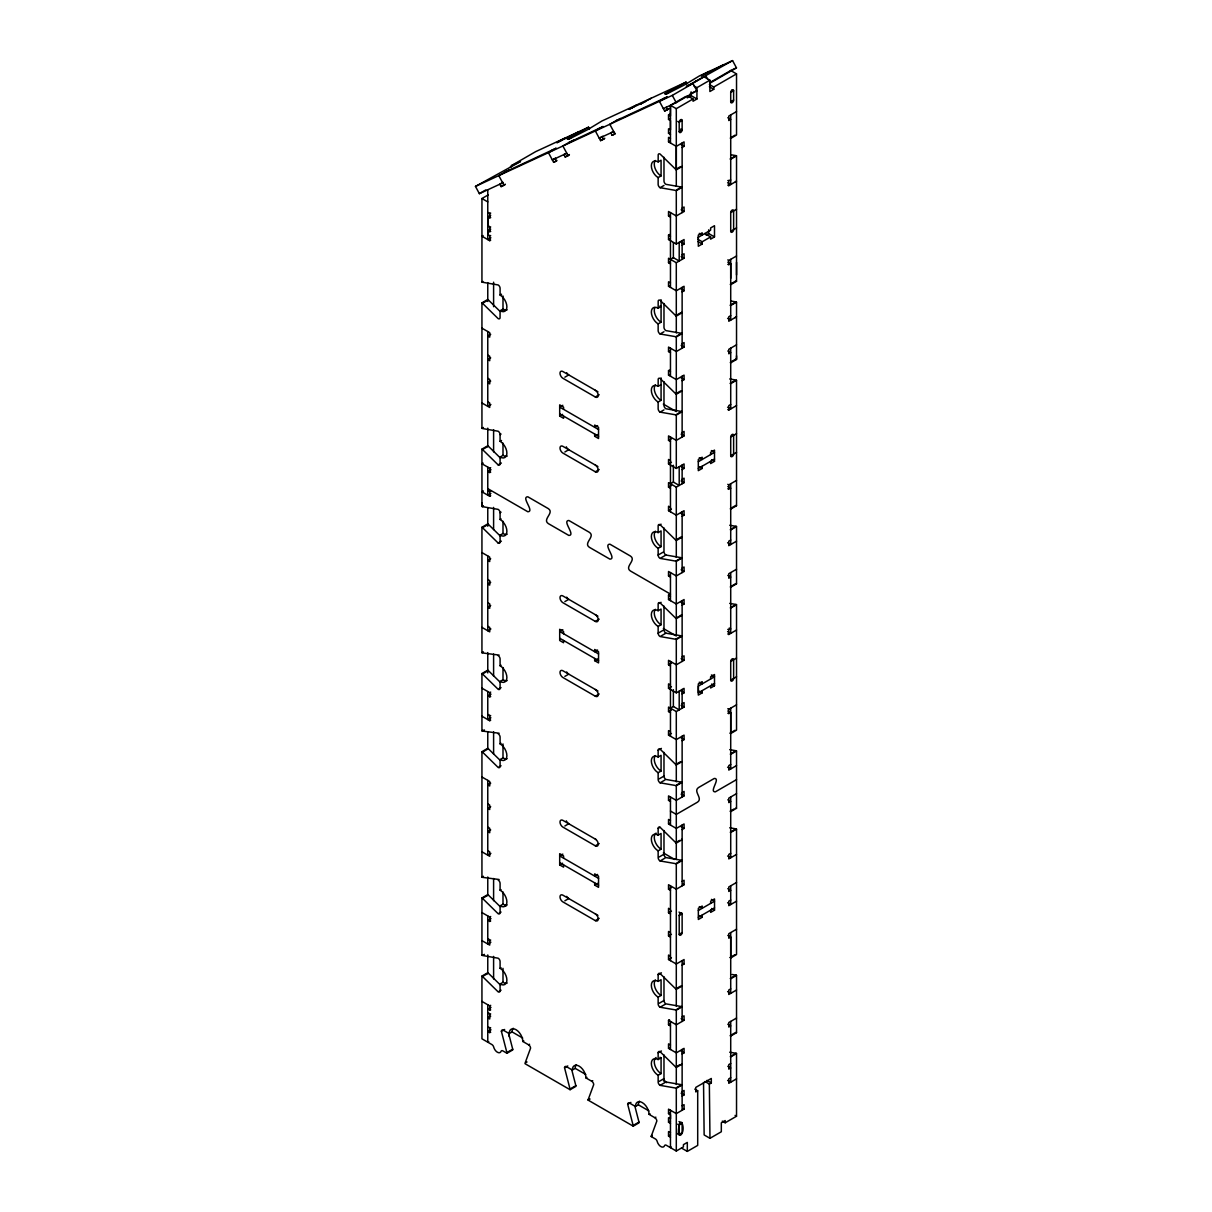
<?xml version="1.0" encoding="UTF-8"?>
<svg xmlns="http://www.w3.org/2000/svg" width="1212" height="1212" viewBox="0 0 1212 1212"><rect width="100%" height="100%" fill="white"/><g stroke="black" fill="none" stroke-linecap="round" stroke-linejoin="round"><path stroke-width="1.5" d="M500.056 984.659L488.33 973.145A2.742 1.591 60 0 0 487.769 972.736L481.937 976.099A2.742 1.591 60 0 1 482.497 976.508L498.147 991.855A2.742 1.591 60 0 0 500.086 990.734L500.086 984.008A9.62 5.56 60 0 0 506.889 980.084A9.62 5.56 60 0 0 500.086 968.297L500.086 961.571A2.742 1.591 60 0 0 498.147 958.207L482.497 955.495A2.742 1.591 60 0 1 481.937 955.268L481.937 897.956L487.769 894.592A2.742 1.591 60 0 1 488.33 895.017L500.056 906.515M499.117 879.503L482.497 877.352A2.742 1.591 60 0 1 481.937 877.124L481.937 751.682L487.769 748.319A2.742 1.591 60 0 1 488.33 748.728L500.056 760.242M499.117 733.23L482.497 731.078A2.742 1.591 60 0 1 481.937 730.851L481.937 673.554L487.769 670.175A2.742 1.591 60 0 1 488.33 670.6L500.056 682.114M499.117 655.086L482.497 652.935A2.742 1.591 60 0 1 481.937 652.707L481.937 527.265L487.769 523.902A2.742 1.591 60 0 1 488.33 524.311L500.056 535.825M500.056 457.697L488.33 446.183A2.757 1.591 60 0 0 487.769 445.774L481.937 449.137A2.757 1.591 60 0 1 482.497 449.546L498.147 464.893A2.742 1.591 60 0 0 500.086 463.772L500.086 457.045A9.62 5.56 60 0 0 506.889 453.121A9.62 5.56 60 0 0 500.086 441.335L500.086 434.608A2.742 1.591 60 0 0 498.147 431.23L482.497 428.533A2.757 1.591 60 0 1 481.937 428.306L481.937 302.849L487.769 299.485A2.742 1.591 60 0 1 488.33 299.909L500.056 311.408M490.693 229.204L487.769 230.886L487.769 235.098L490.693 235.658M490.693 226.962L487.769 226.402L487.769 217.039L490.693 215.357M670.463 134.396L668.524 133.275L668.524 128.79L670.463 129.911L670.463 120.549L668.524 119.427L668.524 114.943L669.494 114.261M730.291 138.092A2.772 1.591 60 0 0 730.715 138.395L736.532 135.032L736.532 73.887L713.777 87.022L713.777 89.279L709.884 91.521L709.884 80.189L696.93 87.658L696.93 98.99L693.037 101.247L693.037 98.99L676.296 108.671L676.296 186.375M682.129 166.438L676.296 169.816L676.296 146.364L684.068 141.88L684.068 146.364L682.129 147.485M679.205 1132.826L679.205 1125.024A2.06 1.197 -60 0 1 680.659 1122.509A2.06 1.197 -60 0 1 682.129 1123.342C686.356 1133.674 675.478 1143.325 679.205 1125.024L682.129 1123.342L682.129 1132.705L679.205 1134.387L677.75 1133.538M729.73 827.796L735.987 828.872A2.742 1.591 60 0 1 736.532 829.099L736.532 954.556L730.715 957.919L730.715 932.604M729.73 603.379L735.987 604.47A2.757 1.591 60 0 1 736.532 604.697L736.532 730.139L730.715 733.502L730.715 708.187M730.715 278.336L730.715 259.353M735.017 1032.836L730.154 1035.639A2.742 1.591 60 0 0 730.715 1036.048L736.532 1032.685L736.532 975.387A2.742 1.591 60 0 0 735.987 975.16L732.078 974.478M732.093 810.101L730.154 811.222A2.742 1.591 60 0 0 730.715 811.631L736.532 808.268L736.532 750.97A2.742 1.591 60 0 0 735.987 750.743L729.73 749.652M730.291 362.509A2.757 1.591 60 0 0 730.715 362.812L736.532 359.449L736.532 302.136A2.757 1.591 60 0 0 735.987 301.909L730.775 301.015M736.532 274.972L736.532 155.863A2.757 1.591 60 0 0 735.987 155.636L730.957 154.757M488.224 194.905L481.952 198.526L481.937 282.017A2.757 1.591 60 0 0 482.497 282.245L498.147 284.956A2.742 1.591 60 0 1 500.086 288.32L500.086 295.061A9.62 5.56 60 0 1 506.889 306.833A9.62 5.56 60 0 1 500.086 310.757L500.056 317.892A2.742 1.591 60 0 1 498.147 318.62L482.497 303.273A2.742 1.591 60 0 0 481.937 302.849M663.979 157.272L663.979 180.982A2.742 1.591 60 0 0 665.933 184.345L681.568 187.057A2.757 1.591 60 0 1 682.129 187.284L676.296 190.648A2.757 1.591 60 0 0 675.735 190.42L660.101 187.708A2.742 1.591 60 0 1 658.146 184.345L658.146 177.603A9.62 5.56 60 0 1 651.344 165.832A9.62 5.56 60 0 1 658.146 161.908L658.192 154.772A2.742 1.591 60 0 1 660.101 154.045L675.735 169.392A2.772 1.591 60 0 0 676.296 169.816M663.979 303.545L663.979 327.255A2.742 1.591 60 0 0 665.933 330.618L681.568 333.33A2.757 1.591 60 0 1 682.129 333.558L676.296 336.921A2.757 1.591 60 0 0 675.735 336.694L660.101 333.982A2.742 1.591 60 0 1 658.146 330.618L658.146 323.892A9.62 5.56 60 0 1 651.344 312.105A9.62 5.56 60 0 1 658.146 308.181L658.192 301.061A2.742 1.591 60 0 1 660.101 300.318L675.735 315.681A2.772 1.591 60 0 0 676.296 316.09L682.129 312.726A2.772 1.591 60 0 1 681.568 312.302M663.979 381.689L663.979 405.384A2.742 1.591 60 0 0 665.933 408.762L681.568 411.459A2.742 1.591 60 0 1 682.129 411.686L676.296 415.065A2.742 1.591 60 0 0 675.735 414.837L660.101 412.125A2.742 1.591 60 0 1 658.146 408.762L658.146 402.02A9.62 5.56 60 0 1 651.344 390.249A9.62 5.56 60 0 1 658.146 386.31L658.192 379.189A2.742 1.591 60 0 1 660.101 378.462L675.735 393.809A2.757 1.591 60 0 0 676.296 394.233L682.129 390.855M634.876 1106.192L638.982 1122.115A2.742 1.591 60 0 1 639.057 1122.797L633.225 1126.16L588.138 1100.132A2.742 1.591 60 0 1 588.214 1099.542L593.698 1084.634A2.742 1.591 60 0 0 591.744 1081.271L585.926 1077.907A9.62 5.56 60 0 0 579.124 1066.121A9.62 5.56 60 0 0 572.322 1070.044L566.489 1066.681A2.742 1.591 60 0 0 564.55 1067.802L570.019 1089.027A2.742 1.591 60 0 1 570.094 1089.709L575.927 1086.346A2.742 1.591 60 0 0 575.851 1085.664L571.746 1069.741M681.477 1148.037L687.31 1151.4L687.31 1142.416L683.417 1144.673L683.417 1146.916L676.296 1151.021L666.358 1145.295A2.742 1.591 60 0 0 664.797 1145.295L663.979 1146.597A5.499 3.166 60 0 1 657.752 1143.007L656.934 1140.75A2.742 1.591 60 0 0 655.374 1138.947L651.268 1136.583A2.742 1.576 60 0 1 651.344 1135.977L656.828 1121.085A2.742 1.591 60 0 0 654.874 1117.722L649.056 1114.358A9.62 5.56 60 0 0 642.254 1102.572A9.62 5.56 60 0 0 635.452 1106.495L629.619 1103.132A2.742 1.591 60 0 0 627.68 1104.253L633.149 1125.478A2.742 1.591 60 0 1 633.225 1126.16M502.692 182.876L479.361 193.662L475.468 186.406L516.63 163.711L520.524 161.469L511.131 165.802L535.704 151.621L588.547 127.199L589.517 129.002M506.571 171.119L498.799 175.619L503.995 185.284L504.965 184.724M507.51 170.907L509.449 169.786M564.595 138.259L556.823 142.758L561.656 140.289M570.322 136.289L568.367 137.41L579.033 131.593M551.384 150.636L553.323 149.515M479.361 193.662L485.845 189.905M570.655 141.501L562.883 145.985L568.08 155.651L569.049 155.091M571.594 141.289L573.549 140.168M636.815 104.868L629.028 109.368L633.861 106.898M503.041 182.33L499.814 184.209L501.101 186.618L503.995 185.284M642.527 102.899L640.587 104.02L651.253 98.202M598.289 128.942L600.243 127.821M501.101 186.618L505.313 184.194M617.575 119.806L609.803 124.291L614.999 133.971L612.105 135.305L610.803 132.881L611.787 132.32M618.514 119.594L620.453 118.473M555.444 158.121L552.339 159.923L566.777 153.242M564.868 154.015L563.898 154.575L565.201 156.999L568.08 155.651M709.02 71.493L701.248 75.977L706.081 73.523M662.388 99.308L664.327 98.187M504.631 172.255L556.217 148.167L548.43 152.667L553.642 162.332L556.884 160.469M714.747 69.508L712.808 70.629L723.473 64.812M719.095 67.327L703.187 74.856M565.201 156.999L569.398 154.56M691.098 84.295L704.051 76.811L709.884 80.189M475.468 186.406L672.312 95.384L692.961 83.461L696.855 90.718L676.22 102.641L663.343 108.595M692.961 83.461L686.34 86.522L732.563 60.6L736.472 67.857L709.823 83.249M602.364 136.426L599.258 138.229L613.696 131.547M603.121 136.335L602.137 136.895L603.44 139.304L604.409 138.744M568.716 142.622L603.121 126.487L595.35 130.972L600.561 140.637L604.773 138.213M612.105 135.305L615.348 133.426M685.689 96.505L670.463 105.308L670.463 116.064L668.524 114.943M709.565 82.719L730.715 70.523L736.532 73.887M687.219 97.869L691.098 95.627L696.93 98.99M615.62 120.927L667.221 96.854L659.434 101.338L664.646 111.019L668.857 108.58M664.646 111.019L668.509 109.11M487.769 212.554L490.693 213.115M487.769 217.039L490.693 217.599M668.524 119.427L670.463 118.306M487.769 226.402L488.739 225.841M681.144 121.109L682.129 120.549L682.129 129.911A2.06 1.197 -60 0 1 680.659 132.426A2.06 1.197 -60 0 1 679.205 131.593L679.205 122.245A2.06 1.197 -60 0 1 680.659 119.715L682.129 120.549L679.205 122.245L677.75 121.397M483.103 235.552L481.937 236.219L489.724 240.703L490.693 240.143M730.715 92.4L733.624 90.718L733.624 100.172A2.06 1.197 -60 0 1 732.169 102.702A2.06 1.197 -60 0 1 730.715 101.853L730.715 92.4A2.06 1.197 -60 0 1 732.169 89.976L733.624 90.824A2.06 1.197 -60 0 0 732.169 89.976M487.769 230.886L490.693 231.447M668.524 133.275L669.494 132.714M490.89 237.794L487.769 239.582L487.769 189.769M681.144 130.472L682.129 129.911L680.659 129.063M682.129 129.911L679.205 131.593M730.715 101.747L733.624 100.066M670.463 138.501L668.524 137.38L668.524 141.88L669.494 141.319M736.532 111.58L728.76 116.064L728.76 120.549L730.715 119.427L727.791 117.746M658.146 161.908L661.07 160.211L661.07 175.922L658.146 177.603M675.735 169.392L680.599 166.589M731.124 137.426L733.063 136.289M734.033 135.729L735.017 135.168M481.937 282.017L482.921 281.457M660.101 187.708L663.979 185.466M676.705 189.86L681.568 187.057M735.017 156.196L730.154 158.999A2.757 1.591 60 0 1 730.715 159.226L736.532 155.863M482.497 303.273L487.36 300.47M500.086 295.061L501.541 294.213M500.086 310.757L502.995 309.075A9.62 5.56 60 0 0 507.177 309.833M682.129 208.116L684.068 206.994L684.068 211.479L676.296 215.963L668.524 211.479L668.524 215.963L669.494 215.403M727.791 180.618L730.715 180.058M735.366 181.861L736.532 181.179L728.76 185.663L727.791 185.103M490.693 334.345L487.769 336.027L489.724 337.148L489.724 332.664L481.952 328.179M682.129 245.142L684.068 244.021L684.068 239.521L676.296 244.021L668.524 239.521L668.524 235.037L669.494 234.477M668.524 239.521L669.494 238.961M730.715 212.6A2.06 1.197 -60 0 1 732.169 210.07A2.06 1.197 -60 0 1 733.624 210.918L733.624 229.613A2.06 1.197 -60 0 1 732.169 232.143A2.06 1.197 -60 0 1 730.715 231.295L730.715 212.6L736.532 209.237M697.764 237.597L710.611 230.189L710.611 227.947L714.504 225.705L714.504 236.916L710.611 239.158L710.611 236.916L704.778 233.552M490.693 357.904L487.769 359.585L489.724 360.721L489.724 356.222L487.769 355.101M706.081 235.052L708.672 233.552L714.504 236.916M670.463 259.353L673.569 257.55M697.824 239.264L702.187 241.779L710.611 236.916M682.129 254.868L684.068 253.747L684.068 258.232L676.296 262.716L668.524 258.232L668.524 262.716L669.494 262.156M702.187 241.779L702.187 244.021L698.309 246.263L698.309 235.052L702.187 232.81L702.187 235.052L699.279 233.371M730.715 231.295L736.532 227.932M490.693 381.098L487.769 382.78L489.724 383.901L489.724 379.417L487.769 378.295M670.463 282.911L668.524 281.79L668.524 286.274L669.494 285.714M727.791 259.913L728.76 260.474L736.532 255.99M682.129 291.895L684.068 290.774L684.068 286.274L676.296 290.774L668.524 286.274M727.791 264.398L730.715 263.837L730.715 320.135L727.594 318.332M490.89 404.55L487.769 406.338L487.769 331.543M658.146 308.181L661.07 306.5A9.62 5.56 60 0 0 659.949 305.954M564.868 377.174L568.746 374.932A4.121 2.379 60 0 1 566.686 372.751M658.146 323.892L661.07 322.21L661.07 299.758M675.735 315.681L680.599 312.878M731.124 283.699L735.987 280.896A2.757 1.591 60 0 0 736.532 281.305L730.715 284.668A2.757 1.591 60 0 1 730.291 284.381M481.937 428.306L483.406 427.457M660.101 333.982L663.979 331.74M500.086 434.608L501.056 434.047M676.705 336.133L681.568 333.33M735.017 302.47L730.154 305.272A2.757 1.591 60 0 1 730.715 305.5L736.532 302.136M483.467 448.985L488.33 446.183M500.086 441.335L501.541 440.486M562.792 405.293L559.686 407.096L598.546 429.533M682.129 343.693L684.068 342.572L684.068 347.056L676.296 351.556L668.524 347.056L668.524 351.556L669.494 350.995M730.715 315.65L728.76 316.771L728.76 321.256L736.532 316.771L735.078 317.605M563.565 409.338L563.565 407.096L559.686 404.853L559.686 416.064L562.595 414.383M597.91 391.764L562.929 371.554A4.121 2.379 60 0 0 560.005 373.251A4.121 2.379 60 0 0 562.929 378.295L595.319 396.991L599.198 394.748M483.103 463.09L481.952 463.757L489.724 468.241L490.693 467.68M500.086 457.045L502.995 455.364A9.62 5.56 60 0 0 507.177 456.121M498.147 464.893L501.374 463.029M491.012 469.741L487.769 471.619L490.693 472.18M682.129 380.719L684.068 379.598L684.068 375.114L676.296 379.598L668.524 375.114L668.524 370.63L669.494 370.069M668.524 375.114L669.494 374.553M658.146 386.31L661.07 384.628M483.406 490.966L481.952 491.814L481.937 506.434A2.757 1.591 60 0 0 482.497 506.661L498.147 509.373A2.742 1.591 60 0 1 500.086 512.737L500.086 519.463A9.62 5.56 60 0 1 506.889 531.25A9.62 5.56 60 0 1 500.086 535.174L500.086 541.915A2.742 1.591 60 0 1 498.147 543.037L482.497 527.69A2.742 1.591 60 0 0 481.937 527.265M736.532 344.814L728.76 349.298L728.76 353.798L730.715 352.677L727.791 350.995M597.577 425.609L594.668 427.291L594.668 425.048L598.546 427.291L598.546 438.517L594.668 436.259L594.668 434.017M488.739 490.133L487.769 490.693L490.693 491.254M490.89 493.375L487.769 495.178L487.769 467.12M564.868 451.97L568.746 449.728A4.121 2.379 60 0 1 566.307 446.804M481.937 449.137L481.952 491.814L489.724 496.299L490.693 495.738M594.668 436.259L597.577 434.578M658.146 402.02L661.07 400.339L661.07 377.902M675.735 393.809L680.599 391.006M731.124 361.827L735.987 359.025M482.921 505.874L481.937 506.434L481.937 502.783M482.497 506.661L483.467 506.101M660.101 412.125L663.979 409.883M500.086 512.737L501.056 512.176M676.705 414.277L681.568 411.459M735.017 380.613L730.154 383.416A2.757 1.591 60 0 1 730.715 383.643L736.532 380.28L736.532 505.722L730.715 509.085A2.742 1.591 60 0 1 730.291 508.798M483.467 527.129L488.33 524.311M500.086 519.463L501.056 518.903M597.91 466.559L562.929 446.364A4.121 2.379 60 0 0 560.005 448.046A4.121 2.379 60 0 0 562.929 453.091L595.319 471.801L599.198 469.559M500.086 535.174L502.995 533.492A9.62 5.56 60 0 0 507.177 534.25M682.129 432.532L684.068 431.396L684.068 435.896L676.296 440.38L668.524 435.896L668.524 440.38L671.433 438.699M730.715 404.475L728.76 405.596L728.76 410.08L727.791 409.52M498.147 543.037L501.374 541.158M728.76 410.08L736.532 405.596M490.693 558.762L487.769 560.444L489.724 561.565L489.724 557.081L481.952 552.596M670.463 460.575L668.524 459.454L668.524 463.938L671.433 462.257M668.524 463.938L676.296 468.438L684.068 463.938L684.068 468.438L682.129 469.559M730.715 437.017A2.06 1.197 -60 0 1 732.169 434.487A2.06 1.197 -60 0 1 733.624 435.335L733.624 454.03A2.06 1.197 -60 0 1 732.169 456.56A2.06 1.197 -60 0 1 730.715 455.712L730.715 437.017L736.532 433.654M698.324 461.696L714.519 452.349L711.399 450.561M490.693 582.321L487.769 584.002L489.724 585.123L489.724 580.639L487.769 579.518M670.463 483.77L673.569 481.967M698.324 468.438L714.519 459.075M682.129 479.285L684.068 478.149L684.068 482.649L676.296 487.133L668.524 482.649L668.524 487.133L671.433 485.451M702.187 466.196L702.187 468.438L698.309 470.68L698.309 459.469L702.187 457.212L702.187 459.469L699.279 457.788M710.611 454.606L710.611 452.364L714.504 450.106L714.504 461.333L710.611 463.575L710.611 461.333M730.715 455.712L736.532 452.349M490.693 605.515L487.769 607.197L489.724 608.318L489.724 603.834L487.769 602.712M670.463 507.328L668.524 506.207L668.524 510.691L671.433 509.01M727.791 484.33L728.76 484.891L736.532 480.406M659.131 525.296L661.07 524.175M682.129 516.312L684.068 515.191L684.068 510.691L676.296 515.191L668.524 510.691M727.791 488.815L730.715 488.254L727.791 486.573M490.89 628.967L487.769 630.755L487.769 555.96M658.146 548.309A9.62 5.56 60 0 1 651.344 536.522A9.62 5.56 60 0 1 658.146 532.598L661.07 530.917L661.07 546.627L658.146 548.309L658.146 555.035A2.742 1.591 60 0 0 660.101 558.399L675.735 561.111A2.757 1.591 60 0 1 676.296 561.338L682.129 557.975A2.757 1.591 60 0 0 681.568 557.747L665.933 555.035L661.07 557.838M564.868 601.591L568.746 599.334A4.121 2.379 60 0 1 566.686 597.168M676.705 539.522L681.568 536.719A2.742 1.591 60 0 0 682.129 537.143L676.296 540.507A2.742 1.591 60 0 1 675.735 540.097L660.101 524.735A2.742 1.591 60 0 0 658.146 525.856L658.146 532.598M731.124 508.116L735.017 505.874M481.937 652.707L483.406 651.874M658.146 555.035L663.009 552.233M675.735 561.111L680.599 558.308M731.124 529.129L735.987 526.326A2.757 1.591 60 0 1 736.532 526.553L736.532 583.851L730.715 587.229A2.757 1.591 60 0 1 730.291 586.926L735.017 584.002M736.532 526.553L730.715 529.917A2.757 1.591 60 0 0 730.291 529.735M481.937 673.554A2.742 1.591 60 0 1 482.497 673.963L487.36 671.16M482.497 673.963L498.147 689.31A2.742 1.591 60 0 0 500.086 688.189L500.086 681.462A9.62 5.56 60 0 0 506.889 677.523A9.62 5.56 60 0 0 500.086 665.752L501.056 665.191M562.807 629.71L559.702 631.497L598.561 653.935M682.129 568.11L684.068 566.989L684.068 571.473L676.296 575.958L668.524 571.473L668.524 575.958L669.494 575.397M730.715 540.052L728.76 541.173L728.76 545.673L736.532 541.173M597.91 616.166L562.929 595.971A4.121 2.379 60 0 0 560.005 597.652A4.121 2.379 60 0 0 562.929 602.712L595.319 621.408L599.198 619.165M500.086 681.462L502.995 679.78A9.62 5.56 60 0 0 507.177 680.523M481.952 688.174L489.724 692.658L490.693 692.097M499.117 688.749L501.056 687.628M491.012 694.158L487.769 696.021L490.693 696.582M682.129 605.136L684.068 604.015L684.068 599.531L676.296 604.015L668.524 599.531L668.524 595.031L669.494 594.471M659.131 603.44L661.07 602.319M668.524 599.531L669.494 598.97M658.146 626.437A9.62 5.56 60 0 1 651.344 614.651A9.62 5.56 60 0 1 658.146 610.727L661.07 609.045L661.07 624.756L658.146 626.437L658.146 633.179A2.742 1.591 60 0 0 660.101 636.542L675.735 639.254A2.757 1.591 60 0 1 676.296 639.466L682.129 636.103A2.757 1.591 60 0 0 681.568 635.876L665.933 633.179L661.07 635.982M736.532 569.231L728.76 573.715L728.76 578.215L730.715 577.079L727.791 575.397M597.577 650.026L594.668 651.708L594.668 649.465L598.546 651.708L598.546 662.919L594.668 660.676L594.668 658.434M488.739 714.535L487.769 715.095L490.693 715.656M490.89 717.792L487.769 719.595L487.769 691.537M564.868 676.387L568.746 674.145A4.121 2.379 60 0 1 566.686 671.963M481.952 716.231L489.724 720.716L490.693 720.155M594.668 660.676L597.577 658.995M677.675 617.105L678.644 616.544M679.629 615.984L681.568 614.863M481.937 730.851L482.921 730.291M682.129 615.272L676.296 618.635A2.757 1.591 60 0 1 675.735 618.226L660.101 602.879A2.742 1.591 60 0 0 658.146 604L658.146 610.727M483.467 730.518L484.436 729.957M658.146 633.179L663.009 630.361M675.735 639.254L680.599 636.436M731.124 607.273L735.987 604.47M736.532 604.697L730.715 608.06A2.757 1.591 60 0 0 730.291 607.863M481.937 751.682A2.742 1.591 60 0 1 482.497 752.091L487.36 749.289M482.497 752.091L498.147 767.454A2.742 1.591 60 0 0 500.086 766.332L500.086 759.591A9.62 5.56 60 0 0 506.889 755.667A9.62 5.56 60 0 0 500.086 743.88L501.056 743.32M597.91 690.976L562.929 670.781A4.121 2.379 60 0 0 560.005 672.463A4.121 2.379 60 0 0 562.929 677.508L595.319 696.218L599.198 693.976M500.086 759.591L502.995 757.909A9.62 5.56 60 0 0 507.177 758.667M682.129 656.934L684.068 655.813L684.068 660.313L676.296 664.797L668.524 660.313L668.524 664.797L671.433 663.115M727.791 629.452L730.715 628.892L729.245 628.043M499.117 766.893L501.056 765.772M727.791 633.937L728.76 634.497L736.532 630.013M490.693 783.179L487.769 784.861L489.724 785.982L489.724 781.498L481.952 776.998M670.463 684.992L668.524 683.871L668.524 688.355L671.433 686.674M668.524 688.355L676.296 692.84L684.068 688.355L684.068 692.84L682.129 693.961M730.715 661.434A2.06 1.197 -60 0 1 732.169 658.904A2.06 1.197 -60 0 1 733.624 659.752L733.624 678.447A2.06 1.197 -60 0 1 732.169 680.977A2.06 1.197 -60 0 1 730.715 680.129L730.715 661.434L736.532 658.055M490.693 806.737L487.769 808.419L489.724 809.54L489.724 805.056L487.769 803.935M670.463 708.187L673.569 706.384M714.535 683.492L698.339 692.84L698.339 686.098L714.535 676.75L711.414 674.963M682.129 703.687L684.068 702.566L684.068 707.066L676.296 711.55L668.524 707.066L668.524 711.55L671.433 709.868M702.187 690.613L702.187 692.855L698.309 695.097L698.309 683.871L702.187 681.629L702.187 683.871L699.279 682.189M710.611 679.023L710.611 676.766L714.504 674.523L714.504 685.75L710.611 687.992L710.611 685.75M730.715 680.129L736.532 676.766M490.693 829.932L487.769 831.614L489.724 832.735L489.724 828.25L487.769 827.129M670.463 731.745L668.524 730.624L668.524 735.108L671.433 733.427M663.979 752.379L663.979 776.089A2.742 1.591 60 0 0 665.933 779.452L681.568 782.164A2.742 1.591 60 0 1 682.129 782.391L676.296 785.755A2.742 1.591 60 0 0 675.735 785.527L660.101 782.816A2.742 1.591 60 0 1 658.146 779.452L658.146 772.711A9.62 5.56 60 0 1 651.344 760.939A9.62 5.56 60 0 1 658.146 757.015L658.146 750.273L661.388 748.41M727.791 708.747L728.76 709.308L736.532 704.808M682.129 740.714L684.068 739.593L684.068 735.108L676.296 739.593L668.524 735.108M727.791 713.232L730.715 712.671L730.715 768.953L727.594 767.166M490.89 853.384L487.769 855.172L487.769 780.376M658.146 757.015L661.07 755.318L661.07 771.029L658.146 772.711M564.868 825.993L568.746 823.751A4.121 2.379 60 0 1 567.155 822.281M658.146 750.273A2.742 1.591 60 0 1 660.101 749.152L675.735 764.499L680.599 761.697M730.154 733.093L735.017 730.275M481.937 877.124L483.406 876.291M682.129 761.56L676.296 764.923A2.757 1.591 60 0 1 675.735 764.499M659.131 778.892L663.979 776.089M660.101 782.816L664.949 780.013M676.705 784.967L681.568 782.164M731.124 753.546L735.987 750.743M736.532 750.97L730.715 754.334A2.742 1.591 60 0 0 730.291 754.152M481.937 897.956A2.742 1.591 60 0 1 482.497 898.38L487.36 895.577M482.497 898.38L498.147 913.727A2.742 1.591 60 0 0 500.086 912.606L500.086 905.879A9.62 5.56 60 0 0 506.889 901.94A9.62 5.56 60 0 0 500.086 890.169L501.056 889.608M562.807 854.112L559.702 855.914L598.561 878.352M682.129 792.527L684.068 791.406L684.068 795.89L676.296 800.374L668.524 795.89L668.524 800.374L669.494 799.814M730.715 764.469L728.76 765.59L728.76 770.09L736.532 765.59M563.565 858.172L563.565 855.914L559.686 853.672L559.686 864.898L562.595 863.217M596.289 839.658L562.929 820.388A4.121 2.379 60 0 0 560.005 822.069A4.121 2.379 60 0 0 562.929 827.114L595.319 845.824L599.198 843.582M500.086 905.879L502.995 904.182A9.62 5.56 60 0 0 507.177 904.94M481.952 912.591L489.724 917.075L490.693 916.514M499.117 913.166L501.056 912.045M491.012 918.575L487.769 920.438L490.693 920.999M736.532 779.619L715.353 791.845C708.656 792.148 721.004 778.089 714.277 778.452L698.567 787.527C692.688 791.36 703.354 798.329 697.476 802.177L676.296 814.403L670.463 811.04M663.979 830.523L663.979 854.218A2.742 1.591 60 0 0 665.933 857.581L681.568 860.293A2.742 1.591 60 0 1 682.129 860.52L676.296 863.883A2.742 1.591 60 0 0 675.735 863.656L660.101 860.959A2.742 1.591 60 0 1 658.146 857.581L658.146 850.854A9.62 5.56 60 0 1 651.344 839.068A9.62 5.56 60 0 1 658.146 835.144L658.146 828.417L660.101 827.296L675.735 842.643A2.742 1.591 60 0 0 676.296 843.052L682.129 839.689A2.742 1.591 60 0 1 681.568 839.28M670.463 820.569L668.524 819.448L668.524 823.948L669.494 823.387M658.146 835.144L661.07 833.462L661.07 849.173L658.146 850.854M736.532 793.648L728.76 798.132L728.76 802.617L730.715 801.496L727.791 799.814M597.577 874.443L594.668 876.124L594.668 873.867L598.546 876.124L598.546 887.336L594.668 885.093L594.668 882.851M488.739 938.952L487.769 939.512L490.693 940.073M682.129 829.553L684.068 828.432L684.068 823.948L676.296 828.432L668.524 823.948M490.89 942.209L487.769 944.012L487.769 915.954M564.868 900.804L568.746 898.562A4.121 2.379 60 0 1 566.686 896.38M594.668 885.093L597.577 883.412M675.735 842.643L679.629 840.401M733.063 809.54L734.033 808.98M481.937 955.268L482.921 954.708M483.467 954.935L484.436 954.374M659.131 857.02L663.979 854.218M660.101 860.959L664.949 858.141M676.705 863.096L681.568 860.293M731.124 831.69L735.987 828.872M736.532 829.099L730.715 832.477A2.742 1.591 60 0 0 730.291 832.28M482.497 976.508L487.36 973.706M500.086 968.297L501.056 967.737M597.91 915.393L562.929 895.198A4.121 2.379 60 0 0 560.005 896.88A4.121 2.379 60 0 0 562.929 901.925L595.319 920.62L599.198 918.378M500.086 984.008L502.995 982.326A9.62 5.56 60 0 0 507.177 983.083M682.129 881.351L684.068 880.23L684.068 884.715L676.296 889.214L668.524 884.715L668.524 889.214L671.433 887.532M730.715 853.309L728.76 854.43L728.76 858.914L736.532 854.43M499.117 991.295L501.056 990.174M481.952 1001.415L489.724 1005.899L490.693 1005.339M491.012 1007.399L487.769 1009.278L490.693 1009.838M488.739 1012.823L487.769 1013.383L490.693 1013.944M670.463 909.409L668.524 908.288L668.524 912.772L671.433 911.091M490.678 1016.186L487.754 1017.868L489.724 1019.004L489.724 1014.505M679.205 915.575L682.129 913.893L682.129 932.589A2.06 1.197 -60 0 1 680.659 935.119A2.06 1.197 -60 0 1 679.205 934.285L679.205 915.575A2.06 1.197 -60 0 1 680.659 913.06A2.06 1.197 -60 0 1 682.129 913.893L679.008 912.106M736.532 882.472L728.76 886.972L728.76 891.456L730.715 890.335L727.791 888.654M487.754 1027.215L490.693 1027.791M491.012 1029.836L487.769 1031.715L490.693 1032.276M698.339 910.515L714.535 901.167L711.414 899.38M698.339 917.257L714.535 907.909M508.616 1033.291L512.721 1049.213A2.742 1.591 60 0 1 512.797 1049.895L506.964 1053.273A2.742 1.591 60 0 0 506.889 1052.577L501.404 1031.351L504.647 1029.488M670.463 932.589L668.524 931.467L668.524 935.967L671.433 934.285M730.715 900.062L728.76 901.183L728.76 905.667L736.532 901.183M702.218 915.015L702.218 917.257L698.339 919.499L698.339 908.273L702.218 906.031L702.218 908.273L699.309 906.591M710.641 903.41L710.641 901.167L714.535 898.925L714.535 910.151L710.641 912.394L710.641 910.151M488.739 1041.623L487.769 1042.184L487.769 1004.778M679.205 934.285L682.129 932.589M501.404 1031.351A2.742 1.591 60 0 1 503.359 1030.23L509.192 1033.609L512.1 1031.912A9.62 5.56 60 0 1 513.206 1028.261M509.192 1033.609A9.62 5.56 60 0 1 515.994 1029.67A9.62 5.56 60 0 1 522.796 1041.456L523.766 1040.896M507.858 1052.016L512.721 1049.213M670.463 956.162L668.524 955.041L668.524 959.525L671.433 957.844M522.796 1041.456L528.614 1044.82L529.599 1044.259M736.532 929.225L728.76 933.725L728.76 938.209L730.715 937.088L730.715 993.37L727.594 991.583M663.979 976.796L663.979 1000.506A2.742 1.591 60 0 0 665.933 1003.869L681.568 1006.581A2.742 1.591 60 0 1 682.129 1006.808L676.296 1010.172A2.742 1.591 60 0 0 675.735 1009.944L660.101 1007.233A2.742 1.591 60 0 1 658.146 1003.869L658.146 997.128A9.62 5.56 60 0 1 651.344 985.356A9.62 5.56 60 0 1 658.146 981.417L658.146 974.69L661.388 972.827M682.129 965.131L684.068 964.01L684.068 959.525L676.296 964.01L668.524 959.525M658.146 981.417L661.07 979.735L661.07 995.446L658.146 997.128M526.069 1062.53L527.038 1061.97M658.146 974.69A2.742 1.591 60 0 1 660.101 973.569L675.735 988.916L680.599 986.113M730.154 957.495L735.017 954.692M682.129 985.962L676.296 989.34A2.742 1.591 60 0 1 675.735 988.916M659.131 1003.309L663.979 1000.506M660.101 1007.233L664.949 1004.43M564.55 1067.802L567.777 1065.939M676.705 1009.384L681.568 1006.581M731.124 977.963L735.987 975.16M572.322 1070.044L575.23 1068.363A9.62 5.56 60 0 1 576.336 1064.712M736.532 975.387L730.715 978.751A2.742 1.591 60 0 0 730.291 978.554M670.463 1025.913L668.524 1024.791L668.524 1020.307L669.494 1019.746M668.524 1024.791L669.494 1024.231M682.129 1016.944L684.068 1015.823L684.068 1020.307L676.296 1024.791L668.524 1020.307M730.715 988.886L728.76 990.007L728.76 994.491L736.532 990.007M585.926 1077.907L586.896 1077.347M570.988 1088.467L575.851 1085.664M591.744 1081.271L592.729 1080.71M663.979 1054.925L663.979 1078.635A2.742 1.591 60 0 0 665.933 1081.998L681.568 1084.71A2.742 1.591 60 0 1 682.129 1084.937L676.296 1088.3A2.742 1.591 60 0 0 675.735 1088.073L660.101 1085.361A2.742 1.591 60 0 1 658.146 1081.998L658.146 1075.271A9.62 5.56 60 0 1 651.344 1063.485A9.62 5.56 60 0 1 658.146 1059.561L658.146 1052.834L661.388 1050.956M670.463 1044.986L668.524 1043.865L668.524 1048.35L669.494 1047.789M588.214 1099.542L589.199 1098.981M658.146 1059.561L661.07 1057.879L661.07 1073.59L658.146 1075.271M588.138 1100.132L590.077 1099.011M736.532 1018.065L728.76 1022.549L728.76 1027.034L730.715 1025.913L727.791 1024.231M682.129 1053.97L684.068 1052.849L684.068 1048.35L676.296 1052.849L668.524 1048.35M658.146 1052.834A2.742 1.591 60 0 1 660.101 1051.698L675.735 1067.06L679.629 1064.818M659.131 1081.437L663.979 1078.635M660.101 1085.361L664.949 1082.558M627.68 1104.253L630.907 1102.39M635.452 1106.495L638.36 1104.814A9.62 5.56 60 0 1 639.466 1101.163M676.705 1087.512L681.568 1084.71M731.124 1056.091L735.987 1053.289A2.742 1.591 60 0 1 736.532 1053.516L736.532 1116.237L725.2 1122.782L722.291 1121.1M736.532 1053.516L730.715 1056.879A2.742 1.591 60 0 0 730.291 1056.697M682.129 1091.557L684.068 1090.436L684.068 1094.921L682.129 1096.042M730.715 1063.5L728.76 1064.621L728.76 1069.12L730.715 1067.999L727.791 1066.302M649.056 1114.358L650.026 1113.798M634.118 1124.918L638.982 1122.115M687.31 1151.4L697.703 1145.401L697.703 1090.785L695.749 1091.921L695.749 1087.422L711.308 1078.453L711.308 1082.937L709.353 1084.058L704.99 1081.528M654.874 1117.722L655.859 1117.161M682.129 1105.768L684.068 1104.647L684.068 1109.131L676.296 1113.616L668.524 1109.131L668.524 1113.631L669.494 1113.055M730.715 1077.71L728.76 1078.847L728.76 1083.331L736.532 1078.847M668.524 1113.631L670.463 1114.752L670.463 1118.858L668.524 1117.737L668.524 1122.221L670.463 1121.1M651.344 1135.977L652.329 1135.417M651.268 1136.583L652.238 1136.023M670.478 1132.705L668.524 1131.584L668.524 1136.068L670.463 1134.947M671.433 1147.097L670.463 1147.658L670.463 1110.253M703.536 1082.528L704.142 1134.947L709.974 1138.31L721.322 1131.766L721.322 1122.782L725.2 1120.539L725.2 1122.782M588.547 127.199L567.261 139.047L572.049 136.895L568.64 139.138L570.307 138.486L587.608 129.669L601.955 120.988L686.053 82.113L687.022 83.916M686.053 82.113L664.782 93.96L669.569 91.809L666.161 94.051L667.812 93.4L685.113 84.582L699.46 75.901L732.563 60.6M558.762 141.622L573.2 134.956M630.982 108.247L645.42 101.566M695.415 81.295L696.855 80.628M730.397 70.66L736.472 67.857M690.234 93.778L696.855 90.718M553.642 162.332L556.535 160.999L555.232 158.575M600.561 140.637L603.44 139.304M510.01 167.377L511.449 166.711M729.73 378.962L735.987 380.053A2.757 1.591 60 0 1 736.532 380.28M729.73 525.25L735.987 526.326M729.73 1052.213L735.987 1053.289M709.399 84.507L713.777 87.022M709.399 86.749L713.777 89.279M694.021 85.976L696.93 87.658M687.219 95.627L693.037 98.99M676.296 108.671L670.463 105.308L670.463 143.001M681.144 144.683L684.068 146.364M668.524 141.88L676.296 146.364M727.594 182.754L730.715 184.542L730.715 114.943M681.144 209.797L684.068 211.479M668.524 215.963L670.463 217.084M697.824 241.506L702.187 244.021M727.791 262.156L730.715 263.837M668.524 235.037L670.463 236.158M681.144 242.339L684.068 244.021M681.144 256.55L684.068 258.232M668.524 262.716L670.463 263.837M681.144 289.092L684.068 290.774M481.952 198.526L487.769 201.889M681.144 345.375L684.068 347.056M668.524 351.556L670.463 352.677M668.524 370.63L670.463 371.751M681.144 377.917L684.068 379.598M727.594 407.171L730.715 408.959L730.715 348.177M663.328 404.096L676.296 411.58M681.144 434.214L684.068 435.896M711.58 459.651L714.504 461.333M668.524 440.38L670.463 441.501M699.279 466.756L702.187 468.438M681.144 466.741L684.068 468.438M681.144 480.967L684.068 482.649M559.686 413.822L598.546 436.259M559.686 416.064L563.565 418.307L563.565 416.064M668.524 487.133L670.463 488.254M487.769 401.854L489.724 402.975L489.724 407.474L481.952 402.975M681.144 513.494L684.068 515.191M727.594 542.749L730.715 544.552L730.715 483.77M681.144 569.792L684.068 571.473M668.524 575.958L670.463 577.079M487.769 488.633L527.826 511.752C534.962 511.615 520.675 496.92 527.811 496.784L548.339 508.646C554.702 512.873 541.976 519.357 548.324 523.599L568.867 535.446C576.003 535.31 561.717 520.615 568.852 520.478L589.38 532.341C595.743 536.568 583.017 543.052 589.365 547.294L609.909 559.141C617.044 559.005 602.758 544.309 609.894 544.173L630.422 556.035C636.785 560.262 624.059 566.746 630.407 570.973L670.463 594.107M668.524 595.031L670.463 596.168M681.144 602.334L684.068 604.015M727.594 631.588L730.715 633.376L730.715 572.594M663.343 628.513L676.311 635.982M681.144 658.616L684.068 660.313M711.58 684.068L714.504 685.75M668.524 664.797L670.463 665.918M699.279 691.173L702.187 692.855M727.791 710.99L730.715 712.671M681.144 691.158L684.068 692.84M681.144 705.369L684.068 707.066M559.702 638.224L598.561 660.676M668.524 711.55L670.463 712.671M487.769 626.271L489.724 627.392L489.724 631.876L481.952 627.392M681.144 737.911L684.068 739.593M681.144 794.208L684.068 795.89M668.524 800.374L670.463 801.496M681.144 826.751L684.068 828.432M727.594 855.99L730.715 857.793L730.715 797.011M663.343 852.915L674.69 859.459M727.594 902.743L730.715 904.546L730.715 885.836M683.098 884.154L684.068 884.715M711.611 908.47L714.535 910.151M668.524 889.214L670.463 890.335M699.309 915.575L702.218 917.257M727.791 935.406L730.715 937.088M668.524 912.772L670.463 913.893M559.702 862.641L598.561 885.093M559.686 864.898L563.565 867.141L563.565 864.898M668.524 935.967L670.463 937.088M487.769 850.688L489.724 851.809L489.724 856.293L481.952 851.809M683.098 963.449L684.068 964.01M681.144 1018.625L684.068 1020.307M681.144 1051.168L684.068 1052.849M727.594 1080.407L730.715 1082.21L730.715 1021.428M481.952 940.633L489.724 945.133L489.724 940.633M706.929 1080.407L711.308 1082.937M694.779 1089.103L697.703 1090.785M735.078 1115.404L736.532 1116.237M663.494 1080.801L666.706 1082.664M681.144 1093.239L684.068 1094.921M683.098 1108.571L684.068 1109.131M679.008 1121.554L682.129 1123.342M677.75 1124.191L679.205 1125.024M512.1 1031.912L522.675 1038.033M575.23 1068.363L585.805 1074.483M638.36 1104.814L648.95 1110.919M668.524 1122.221L670.478 1123.357M677.75 1133.811L679.205 1134.659M668.524 1136.068L670.463 1137.189M506.964 1053.273L502.874 1050.895A2.742 1.591 60 0 0 501.041 1051.334A5.499 3.166 60 0 1 497.375 1052.213A5.499 3.166 60 0 1 493.708 1047.107A2.742 1.591 60 0 0 491.875 1044.547L481.952 1038.82L481.937 976.099M570.094 1089.709L525.008 1063.681A2.742 1.591 60 0 1 525.084 1063.091L530.568 1048.183A2.742 1.591 60 0 0 528.614 1044.82M705.914 75.992L707.475 78.886M672.312 95.384L676.22 102.641M666.236 107.262L667.524 109.671M709.974 1138.31L709.353 1084.058M736.532 262.322L736.532 281.305M736.532 355.783L736.532 359.449M728.76 181.179L728.76 185.663M728.76 260.474L728.76 264.958M728.76 484.891L728.76 489.375M728.76 630.013L728.76 634.497M728.76 709.308L728.76 713.792M708.672 229.81L708.672 233.552M691.098 91.854L691.098 95.627M682.129 143.001L682.129 212.6M682.129 240.658L682.129 259.353M682.129 287.411L682.129 348.177M682.129 376.235L682.129 437.017M682.129 465.06L682.129 483.77M682.129 511.812L682.129 572.594M682.129 600.652L682.129 661.434M682.129 689.476L682.129 708.187M682.129 736.229L682.129 797.011M682.129 825.069L682.129 885.836M682.129 960.646L682.129 1021.428M682.129 1049.471L682.129 1110.253M679.205 242.339L679.205 261.034L673.372 257.671L673.372 242.703M679.205 466.741L679.205 485.451L673.372 482.088L673.372 465.257M679.205 691.158L679.205 709.868L673.372 706.505L673.372 689.673M676.296 190.648L676.296 244.021M676.296 262.716L676.296 332.921M676.296 336.921L676.296 410.656M676.296 415.065L676.296 468.438M676.296 487.133L676.296 557.338M676.296 561.338L676.296 635.073M676.296 639.481L676.296 692.84M676.296 711.55L676.296 781.755M676.296 785.755L676.296 859.49M676.296 863.883L676.296 1006.172M676.296 1010.172L676.296 1084.437M676.296 1088.3L676.296 1151.021M670.463 212.6L670.463 287.411M670.463 348.177L670.463 376.235M670.463 437.017L670.463 511.812M670.463 572.594L670.463 600.652M670.463 661.434L670.463 736.229M670.463 797.011L670.463 825.069M670.463 885.836L670.463 960.646M670.463 1021.428L670.463 1049.471M663.979 527.962L663.979 551.672A2.742 1.591 60 0 0 665.933 555.035M663.979 606.106L663.979 629.801A2.742 1.591 60 0 0 665.933 633.179M563.565 633.755L563.565 631.513L559.686 629.27L559.686 640.481L563.565 642.724L563.565 640.481M509.176 1032.791L509.176 1036.563M502.995 295.986L502.995 310.348M502.995 443.137L502.995 455.364M502.995 521.281L502.995 533.492M502.995 667.554L502.995 679.78M502.995 743.941L502.995 757.909M502.995 891.971L502.995 904.182M502.995 968.358L502.995 982.326M500.086 665.752L500.086 659.01A2.742 1.591 60 0 0 498.147 655.647M500.086 743.88L500.086 737.154A2.742 1.591 60 0 0 498.147 733.79M500.086 890.169L500.086 883.427A2.742 1.591 60 0 0 498.147 880.063M493.602 282.199L493.602 306.712M493.602 429.669L493.602 451.864M493.602 507.404L493.602 529.599M493.602 654.086L493.602 676.281M493.602 731.821L493.602 754.015M493.602 878.503L493.602 900.698M493.602 956.404L493.602 978.963M489.724 213.676L489.724 218.16M489.724 227.523L489.724 232.007M489.724 236.219L489.724 240.703M489.724 468.241L489.724 472.741M489.724 491.814L489.724 496.299M489.724 692.658L489.724 697.142M489.724 716.231L489.724 720.716M489.724 917.075L489.724 921.559M489.724 1005.899L489.724 1010.399M489.724 1028.352L489.724 1032.836M487.769 282.608L487.769 301.455M487.769 428.154L487.769 446.652M487.769 507.737L487.769 526.235M487.769 652.571L487.769 672.918M487.769 732.154L487.769 748.804M487.769 876.988L487.769 895.486M487.769 954.92L487.769 973.706M680.659 119.715A2.06 1.197 -60 0 1 682.129 120.549M661.07 175.922A9.62 5.56 60 0 1 655.086 168.362A9.62 5.56 60 0 1 655.374 160.484M661.07 322.21A9.62 5.56 60 0 1 654.844 307.606M661.07 400.339A9.62 5.56 60 0 1 655.086 392.779A9.62 5.56 60 0 1 655.374 384.901M595.319 390.264A4.121 2.379 60 0 1 598.228 395.309A4.121 2.379 60 0 1 595.319 396.991M595.319 465.06A4.121 2.379 60 0 1 598.228 470.12A4.121 2.379 60 0 1 595.319 471.801M661.07 546.627A9.62 5.56 60 0 1 655.086 539.052A9.62 5.56 60 0 1 655.374 531.189M661.07 624.756A9.62 5.56 60 0 1 655.086 617.181A9.62 5.56 60 0 1 655.374 609.318M595.319 614.681A4.121 2.379 60 0 1 598.228 619.726A4.121 2.379 60 0 1 595.319 621.408M595.319 689.476A4.121 2.379 60 0 1 598.228 694.537A4.121 2.379 60 0 1 595.319 696.218M658.146 828.417A2.742 1.591 60 0 1 660.101 827.296M661.07 849.173A9.62 5.56 60 0 1 654.844 840.87A9.62 5.56 60 0 1 656.071 833.114M661.07 771.029A9.62 5.56 60 0 1 655.086 763.469A9.62 5.56 60 0 1 655.374 755.591M681.568 1063.681A2.742 1.591 60 0 0 682.129 1064.106L676.296 1067.469A2.742 1.591 60 0 1 675.735 1067.06M661.07 1073.59A9.62 5.56 60 0 1 654.844 1065.287A9.62 5.56 60 0 1 656.071 1057.515M659.949 1057.334A9.62 5.56 60 0 1 661.07 1057.879M661.07 995.446A9.62 5.56 60 0 1 655.086 987.886A9.62 5.56 60 0 1 655.374 980.008M595.319 839.083A4.121 2.379 60 0 1 598.228 844.143A4.121 2.379 60 0 1 595.319 845.824M566.686 821.584A4.121 2.379 60 0 1 566.307 820.827M595.319 913.893A4.121 2.379 60 0 1 598.228 918.938A4.121 2.379 60 0 1 595.319 920.62M736.532 505.722A2.742 1.591 60 0 1 735.987 505.313M730.715 733.502A2.742 1.591 60 0 1 730.291 733.199M736.532 808.268A2.742 1.591 60 0 1 735.987 807.859M736.532 583.851A2.757 1.591 60 0 1 736.123 583.563M730.715 957.919A2.742 1.591 60 0 1 730.291 957.616M736.532 1032.685A2.742 1.591 60 0 1 735.987 1032.276M505.313 905.894L506.343 905.5L505.313 905.894"/></g></svg>
